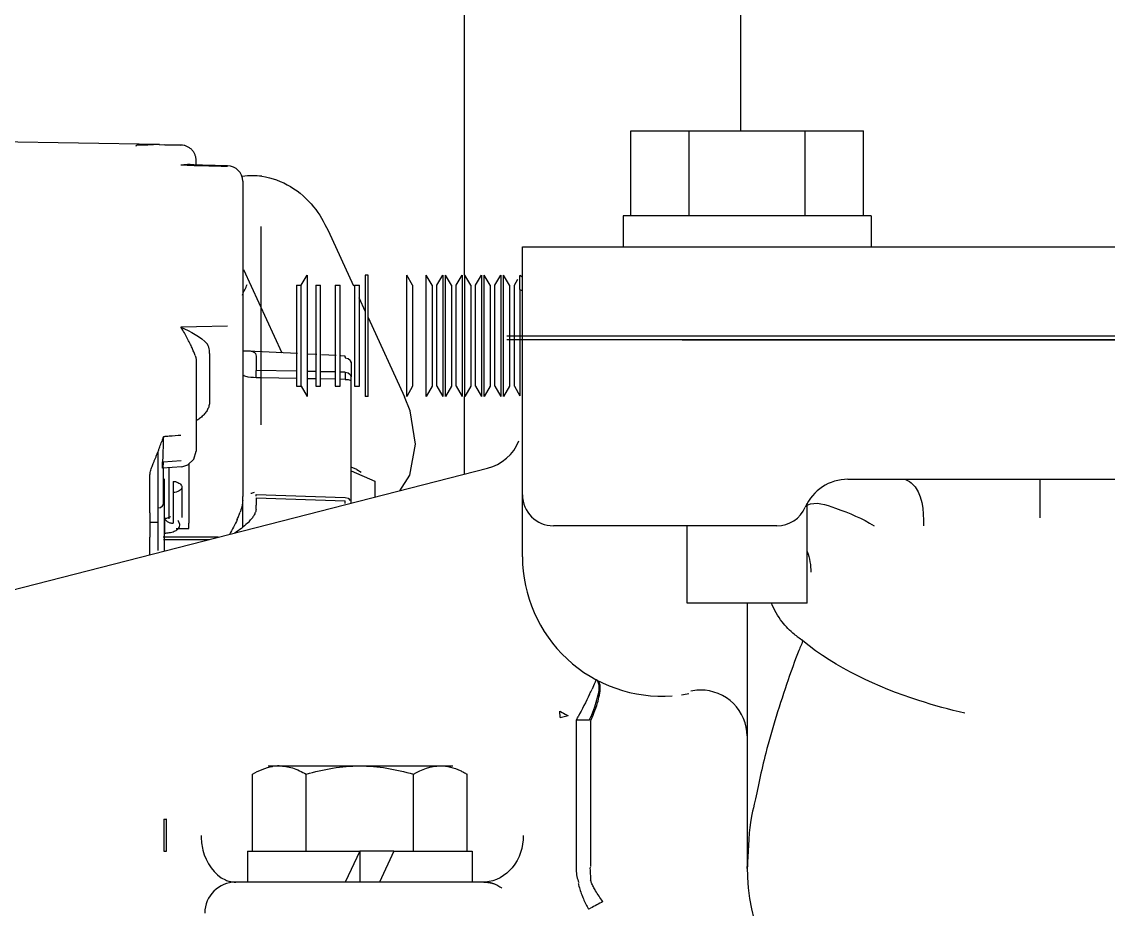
# Model space of a CAD drawing. Header units: millimetres. Extents: x 17886 to 18265, y -8727 to -7321.
# Drawn here: x 18008.178 to 18008.879, y -7646.983 to -7646.41 of the extents above; entities that cross this region are included whole.
import ezdxf

# ---------------------------------------------------------------- set-up
doc = ezdxf.new("R2010")
doc.units = ezdxf.units.MM
for name, color, linetype in [('1430851_DXF_CONTINUOUS_LINE', 7, 'Continuous'), ('2630754_DKREDXF_CONTINUOUS_LINE', 7, 'Continuous'), ('3884027_DKREDXF_CONTINUOUS_LINE', 7, 'Continuous'), ('8T4224_DXF_CONTINUOUS_LINE', 7, 'Continuous'), ('8T4908_DXF_CONTINUOUS_LINE', 7, 'Continuous')]:
    doc.layers.add(name, color=color, linetype=linetype)

msp = doc.modelspace()

# ---------------------------------------------------------------- linework, layer by layer
at = {"layer": '1430851_DXF_CONTINUOUS_LINE', "color": 7, "linetype": 'Continuous'}
for p, q in [((18008.46318, -7646.57383), (18008.46318, -7646.13334)), ((18008.46318, -7646.70237), (18008.46318, -7646.6522))]:
    msp.add_line(p, q, dxfattribs=at)
at = {"layer": '2630754_DKREDXF_CONTINUOUS_LINE', "color": 7, "linetype": 'Continuous'}
for p, q in [((18008.64168, -7646.48068), (18008.64168, -7645.10768)), ((18008.50068, -7646.61568), (18008.50068, -7646.55568)), ((18008.50068, -7646.55568), (18009.29068, -7646.55568)), ((18008.60374, -7646.61568), (18009.29068, -7646.61568))]:
    msp.add_line(p, q, dxfattribs=at)
at = {"layer": '3884027_DKREDXF_CONTINUOUS_LINE', "color": 6, "linetype": 'Continuous'}
for p, q in [((18008.26637, -7646.48964), (18008.15634, -7646.48772)), ((18008.26624, -7646.48964), (18008.26996, -7646.48972)), ((18008.28032, -7646.48991), (18008.26995, -7646.48972)), ((18008.26996, -7646.48972), (18008.27687, -7646.48985)), ((18008.27687, -7646.48985), (18008.28031, -7646.48991)), ((18008.29013, -7646.50268), (18008.29013, -7646.49991)), ((18008.28437, -7646.50309), (18008.28031, -7646.50298)), ((18008.28893, -7646.50322), (18008.28437, -7646.50309)), ((18008.3104, -7646.50322), (18008.28626, -7646.50258)), ((18008.29249, -7646.50331), (18008.28893, -7646.50322)), ((18008.29828, -7646.50347), (18008.29249, -7646.50331)), ((18008.30228, -7646.50358), (18008.29828, -7646.50347)), ((18008.32013, -7646.51322), (18008.32013, -7646.71677)), ((18008.37524, -7646.54516), (18008.39162, -7646.58077)), ((18008.32073, -7646.57023), (18008.34544, -7646.62396)), ((18008.35795, -7646.58044), (18008.36176, -7646.57383)), ((18008.40101, -7646.57383), (18008.39926, -7646.57383)), ((18008.42982, -7646.58044), (18008.42601, -7646.57383)), ((18008.44232, -7646.58044), (18008.43851, -7646.57383)), ((18008.44545, -7646.58044), (18008.44926, -7646.57383)), ((18008.45482, -7646.58044), (18008.45101, -7646.57383)), ((18008.45795, -7646.58044), (18008.46176, -7646.57383)), ((18008.46732, -7646.58044), (18008.46351, -7646.57383)), ((18008.47045, -7646.58044), (18008.47426, -7646.57383)), ((18008.47982, -7646.58044), (18008.47601, -7646.57383)), ((18008.48295, -7646.58044), (18008.48676, -7646.57383)), ((18008.49232, -7646.58044), (18008.48851, -7646.57383)), ((18008.49545, -7646.58044), (18008.49779, -7646.57638)), ((18008.49905, -7646.58325), (18008.49905, -7646.5742)), ((18008.50068, -7646.57514), (18008.49905, -7646.5742)), ((18008.35482, -7646.58044), (18008.35795, -7646.58044)), ((18008.35795, -7646.64559), (18008.35795, -7646.58044)), ((18008.36732, -7646.58044), (18008.37045, -7646.58044)), ((18008.37982, -7646.58044), (18008.38295, -7646.58044)), ((18008.39232, -7646.58044), (18008.39545, -7646.58044)), ((18008.39504, -7646.58822), (18008.39926, -7646.59739)), ((18008.29033, -7646.60729), (18008.28031, -7646.60749)), ((18008.31031, -7646.60691), (18008.29033, -7646.60729)), ((18008.40101, -7646.60119), (18008.42459, -7646.65247)), ((18008.50068, -7646.71568), (18008.50068, -7646.61568)), ((18008.35548, -7646.62457), (18008.32337, -7646.62299)), ((18008.36795, -7646.62518), (18008.36176, -7646.62488)), ((18008.38042, -7646.6258), (18008.37107, -7646.62534)), ((18008.38633, -7646.62609), (18008.38354, -7646.62595)), ((18008.29013, -7646.63021), (18008.29013, -7646.68751)), ((18008.35486, -7646.63588), (18008.32882, -7646.63536)), ((18008.39013, -7646.63044), (18008.39013, -7646.63958)), ((18008.33207, -7646.64015), (18008.32882, -7646.64009)), ((18008.35477, -7646.64059), (18008.33207, -7646.64015)), ((18008.36736, -7646.63614), (18008.36176, -7646.63602)), ((18008.36727, -7646.64083), (18008.36198, -7646.64073)), ((18008.37976, -7646.64107), (18008.37039, -7646.64089)), ((18008.37985, -7646.63639), (18008.37048, -7646.6362)), ((18008.38627, -7646.6412), (18008.38289, -7646.64113)), ((18008.38627, -7646.63652), (18008.38298, -7646.63645)), ((18008.39013, -7646.72137), (18008.39013, -7646.64239)), ((18008.35482, -7646.64559), (18008.35795, -7646.64559)), ((18008.35795, -7646.64559), (18008.36176, -7646.6522)), ((18008.36732, -7646.64559), (18008.37045, -7646.64559)), ((18008.37982, -7646.64559), (18008.38295, -7646.64559)), ((18008.39232, -7646.64559), (18008.39545, -7646.64559)), ((18008.42982, -7646.64559), (18008.42601, -7646.6522)), ((18008.44232, -7646.64559), (18008.43851, -7646.6522)), ((18008.44545, -7646.64559), (18008.44926, -7646.6522)), ((18008.45482, -7646.64559), (18008.45101, -7646.6522)), ((18008.45795, -7646.64559), (18008.46176, -7646.6522)), ((18008.46732, -7646.64559), (18008.46351, -7646.6522)), ((18008.47045, -7646.64559), (18008.47426, -7646.6522)), ((18008.47982, -7646.64559), (18008.47601, -7646.6522)), ((18008.48295, -7646.64559), (18008.48676, -7646.6522)), ((18008.49232, -7646.64559), (18008.48851, -7646.6522)), ((18008.49545, -7646.64559), (18008.49905, -7646.65183)), ((18008.40101, -7646.6522), (18008.39926, -7646.6522)), ((18008.42814, -7646.66145), (18008.42459, -7646.65246)), ((18008.26543, -7646.68802), (18008.26543, -7646.75173)), ((18008.28868, -7646.69274), (18008.29013, -7646.68756)), ((18008.1451, -7646.78392), (18008.47813, -7646.69854)), ((18008.28085, -7646.69753), (18008.26849, -7646.69842)), ((18008.28085, -7646.69753), (18008.28477, -7646.69642)), ((18008.28477, -7646.69642), (18008.28868, -7646.69274)), ((18008.28543, -7646.69579), (18008.28543, -7646.73407)), ((18008.3938, -7646.6994), (18008.39013, -7646.69778)), ((18008.39013, -7646.70011), (18008.40547, -7646.7069)), ((18008.3938, -7646.6994), (18008.39649, -7646.70113)), ((18008.71068, -7646.70568), (18009.02068, -7646.70568)), ((18008.83463, -7646.70568), (18008.83463, -7646.73051)), ((18008.26013, -7646.72733), (18008.26013, -7646.70703)), ((18008.28094, -7646.71063), (18008.28094, -7646.73043)), ((18008.40547, -7646.7069), (18008.40547, -7646.71717)), ((18008.50068, -7646.75568), (18008.50068, -7646.71574)), ((18008.26013, -7646.73342), (18008.26543, -7646.73342)), ((18008.66486, -7646.73568), (18008.52068, -7646.73568)), ((18008.26013, -7646.75443), (18008.26013, -7646.74311)), ((18008.26963, -7646.75199), (18008.26963, -7646.7502)), ((18008.64568, -7646.78568), (18008.64568, -7646.95567)), ((18008.3366, -7646.89068), (18008.45568, -7646.89068)), ((18008.3264, -7646.94568), (18008.3264, -7646.89604)), ((18008.36104, -7646.94568), (18008.36104, -7646.89604)), ((18008.43033, -7646.94568), (18008.43033, -7646.89604)), ((18008.46497, -7646.94568), (18008.46497, -7646.89604)), ((18008.32318, -7646.94568), (18008.32318, -7646.96568)), ((18008.32319, -7646.94568), (18008.39568, -7646.94568)), ((18008.41775, -7646.94568), (18008.46818, -7646.94568)), ((18008.46818, -7646.94568), (18008.46818, -7646.96568)), ((18008.47568, -7646.96568), (18008.31568, -7646.96568)), ((18008.47568, -7646.96568), (18008.47603, -7646.96568)), ((18008.48236, -7646.96682), (18008.47568, -7646.96568)), ((18008.47603, -7646.96568), (18008.47754, -7646.96576)), ((18008.47754, -7646.96576), (18008.47917, -7646.966)), ((18008.47995, -7646.96616), (18008.48236, -7646.96682))]:
    msp.add_line(p, q, dxfattribs=at)
at = {"layer": '3884027_DKREDXF_CONTINUOUS_LINE', "color": 7, "linetype": 'Continuous'}
for p, q in [((18008.33207, -7646.67052), (18008.33207, -7646.54253)), ((18008.36176, -7646.57383), (18008.36176, -7646.6522)), ((18008.39926, -7646.57383), (18008.39926, -7646.6522)), ((18008.40101, -7646.6522), (18008.40101, -7646.57383)), ((18008.42601, -7646.6522), (18008.42601, -7646.57383)), ((18008.43851, -7646.6522), (18008.43851, -7646.57383)), ((18008.44926, -7646.57383), (18008.44926, -7646.6522)), ((18008.45101, -7646.6522), (18008.45101, -7646.57383)), ((18008.46176, -7646.57383), (18008.46176, -7646.6522)), ((18008.46351, -7646.6522), (18008.46351, -7646.57383)), ((18008.47426, -7646.57383), (18008.47426, -7646.6522)), ((18008.47601, -7646.6522), (18008.47601, -7646.57383)), ((18008.48676, -7646.57383), (18008.48676, -7646.6522)), ((18008.48851, -7646.6522), (18008.48851, -7646.57383)), ((18008.35482, -7646.58044), (18008.35482, -7646.64559)), ((18008.36732, -7646.58044), (18008.36732, -7646.64559)), ((18008.37045, -7646.64559), (18008.37045, -7646.58044)), ((18008.37982, -7646.58044), (18008.37982, -7646.64559)), ((18008.38295, -7646.64559), (18008.38295, -7646.58044)), ((18008.39232, -7646.58044), (18008.39232, -7646.64559)), ((18008.39545, -7646.64559), (18008.39545, -7646.58044)), ((18008.42982, -7646.58044), (18008.42982, -7646.64559)), ((18008.44232, -7646.58044), (18008.44232, -7646.64559)), ((18008.44545, -7646.64559), (18008.44545, -7646.58044)), ((18008.45482, -7646.58044), (18008.45482, -7646.64559)), ((18008.45795, -7646.64559), (18008.45795, -7646.58044)), ((18008.46732, -7646.58044), (18008.46732, -7646.64559)), ((18008.47045, -7646.64559), (18008.47045, -7646.58044)), ((18008.47982, -7646.58044), (18008.47982, -7646.64559)), ((18008.48295, -7646.64559), (18008.48295, -7646.58044)), ((18008.49232, -7646.58044), (18008.49232, -7646.64559)), ((18008.49545, -7646.64559), (18008.49545, -7646.58044)), ((18008.49905, -7646.58325), (18008.49905, -7646.65183)), ((18008.49905, -7646.58325), (18008.50068, -7646.58398)), ((18009.19624, -7646.61318), (18008.49068, -7646.61318)), ((18009.19624, -7646.61568), (18008.49068, -7646.61568)), ((18008.29005, -7646.62863), (18008.29013, -7646.63021)), ((18008.29882, -7646.62444), (18008.29882, -7646.65515)), ((18008.32882, -7646.62722), (18008.32882, -7646.63536)), ((18008.32881, -7646.63672), (18008.32882, -7646.63536)), ((18008.3896, -7646.62915), (18008.39013, -7646.63044)), ((18008.39013, -7646.63044), (18008.39013, -7646.63032)), ((18008.38627, -7646.63652), (18008.38628, -7646.63862)), ((18008.38628, -7646.63862), (18008.38627, -7646.6412)), ((18008.3896, -7646.63805), (18008.39013, -7646.63958)), ((18008.3896, -7646.64179), (18008.39013, -7646.64239)), ((18008.39013, -7646.64239), (18008.39013, -7646.63958)), ((18008.26882, -7646.69442), (18008.28048, -7646.69358)), ((18008.26882, -7646.69842), (18008.26882, -7646.72226)), ((18008.27243, -7646.69842), (18008.27243, -7646.73114)), ((18008.26013, -7646.70703), (18008.26013, -7646.70475)), ((18008.26963, -7646.7502), (18008.26963, -7646.70529)), ((18008.2753, -7646.70701), (18008.2753, -7646.73405)), ((18008.32013, -7646.73647), (18008.32013, -7646.71677)), ((18008.32882, -7646.71548), (18008.38627, -7646.71741)), ((18008.32882, -7646.71774), (18008.32882, -7646.72247)), ((18008.32882, -7646.71774), (18008.38627, -7646.71966)), ((18008.38627, -7646.72137), (18008.38627, -7646.71966)), ((18008.32877, -7646.72487), (18008.32882, -7646.72247)), ((18008.26013, -7646.72733), (18008.26013, -7646.74311)), ((18008.26966, -7646.73043), (18008.26966, -7646.74039)), ((18008.26966, -7646.74015), (18008.26966, -7646.74039)), ((18008.27714, -7646.73747), (18008.28543, -7646.73747)), ((18008.28543, -7646.73747), (18008.28543, -7646.73407)), ((18008.27243, -7646.74311), (18008.26882, -7646.74311)), ((18008.26898, -7646.74454), (18008.27244, -7646.74454)), ((18008.2753, -7646.74311), (18008.27243, -7646.74311)), ((18008.27244, -7646.74454), (18008.27531, -7646.74453)), ((18008.28543, -7646.74311), (18008.2753, -7646.74311)), ((18008.27531, -7646.74453), (18008.28544, -7646.74452)), ((18008.30427, -7646.74311), (18008.28543, -7646.74311)), ((18008.28544, -7646.74452), (18008.29879, -7646.74451)), ((18008.52507, -7646.85954), (18008.52488, -7646.85546)), ((18008.52507, -7646.85954), (18008.5301, -7646.85825)), ((18008.53537, -7646.86127), (18008.53537, -7646.95568)), ((18008.54378, -7646.86127), (18008.53537, -7646.86127)), ((18008.54452, -7646.86184), (18008.54452, -7646.95568)), ((18008.26929, -7646.92511), (18008.26929, -7646.94568)), ((18008.26929, -7646.92511), (18008.27126, -7646.92511)), ((18008.27099, -7646.94568), (18008.27099, -7646.92511)), ((18008.26929, -7646.94568), (18008.27104, -7646.94568)), ((18008.39568, -7646.94568), (18008.38636, -7646.96568)), ((18008.39568, -7646.94568), (18008.39568, -7646.96568)), ((18008.41775, -7646.94568), (18008.39568, -7646.94568)), ((18008.41775, -7646.94568), (18008.40843, -7646.96568))]:
    msp.add_line(p, q, dxfattribs=at)
for points in [[(18008.28943, -7646.62571), (18008.28981, -7646.62712), (18008.29005, -7646.62863)], [(18008.32831, -7646.6244), (18008.32859, -7646.62533), (18008.32876, -7646.62628), (18008.32882, -7646.62722)], [(18008.38627, -7646.62725), (18008.38813, -7646.62766), (18008.3896, -7646.62878), (18008.39013, -7646.63032)], [(18008.32882, -7646.64009), (18008.32881, -7646.63832), (18008.32881, -7646.63672)], [(18008.38627, -7646.63652), (18008.38814, -7646.63693), (18008.3896, -7646.63805)], [(18008.38627, -7646.6412), (18008.38813, -7646.64136), (18008.3896, -7646.64179)], [(18008.32882, -7646.71653), (18008.32878, -7646.7158), (18008.32873, -7646.71546)], [(18008.38627, -7646.71741), (18008.38813, -7646.71794), (18008.3896, -7646.71939)], [(18008.52488, -7646.85546), (18008.52526, -7646.85568), (18008.52622, -7646.85621), (18008.52718, -7646.85673), (18008.52815, -7646.85725), (18008.52912, -7646.85775), (18008.5301, -7646.85825)]]:
    msp.add_lwpolyline(points, dxfattribs=at)
at = {"layer": '3884027_DKREDXF_CONTINUOUS_LINE', "color": 6, "linetype": 'Continuous'}
for points in [[(18008.42158, -7646.71303), (18008.42804, -7646.703), (18008.43174, -7646.68302), (18008.42814, -7646.66145)], [(18008.61568, -7646.84174), (18008.61328, -7646.84184), (18008.61071, -7646.84215), (18008.60943, -7646.84239)]]:
    msp.add_lwpolyline(points, dxfattribs=at)
for centre, radius, start, end in [((18008.26006, -7646.83386), 0.34428, 88.96426, 89.58069), ((18008.31013, -7646.51322), 0.01, 359.98986, 88.48276), ((18008.32649, -7646.55794), 0.04824, 82.76082, 97.66497), ((18008.31798, -7647.26054), 0.58441, 94.43743, 94.80944), ((18008.47068, -7646.66948), 0.03, 284.37951, 337.72042), ((18008.71068, -7646.73568), 0.03, 90, 156.42182), ((18008.52068, -7646.71568), 0.02, 180, 270), ((18008.26543, -7646.71992), 0.00419, 270, 359.99997), ((18008.66486, -7646.71568), 0.02, 270, 336.42182), ((18008.59068, -7646.75568), 0.09, 180, 274.25286), ((18008.36364, -7646.75676), 0.20058, 334.08018, 335.10727), ((18008.59068, -7646.75568), 0.09, 278.10542, 281.19352), ((18008.00968, -7646.57836), 0.59699, 331.71235, 331.96046), ((18008.34375, -7646.91724), 0.02656, 90.04952, 99.23104), ((18008.78068, -7646.95568), 0.135, 180, 270), ((18008.31568, -7646.98568), 0.02, 90, 180), ((18008.31569, -7646.9492), 0.01648, 266.63793, 269.99612), ((18008.47568, -7646.94416), 0.02151, 270.00318, 272.94235)]:
    msp.add_arc(centre, radius, start, end, dxfattribs=at)
at = {"layer": '3884027_DKREDXF_CONTINUOUS_LINE', "color": 7, "linetype": 'Continuous'}
for centre, radius, start, end in [((18008.28557, -7646.53204), 0.02949, 88.55762, 93.1427), ((18008.28567, -7646.52805), 0.0255, 83.37147, 88.55852), ((18008.17248, -7646.67413), 0.12676, 29.7685, 31.71545), ((18008.17486, -7646.67279), 0.12402, 26.27332, 29.77651), ((18008.19843, -7646.66126), 0.09779, 24.42531, 26.3268), ((18008.28505, -7646.62447), 0.01377, 8.72394, 25.57644), ((18008.28524, -7646.62444), 0.01358, 0.01596, 8.72904), ((18008.28032, -7646.64937), 0.0208, 298.22326, 305.09887), ((18008.54483, -7646.77851), 0.29353, 160.01357, 160.65326), ((18009.21706, -7646.71701), 0.94887, 178.01518, 178.35112), ((18009.20934, -7646.71654), 0.94114, 177.66472, 178.02758), ((18008.77619, -7646.70455), 0.50783, 178.32463, 178.84987), ((18008.25727, -7646.70508), 0.06501, 335.88841, 338.26879), ((18008.26346, -7646.70756), 0.05835, 338.283, 340.72225), ((18008.3008, -7646.7111), 0.03209, 314.23942, 319.48025), ((18008.54666, -7646.83722), 0.00267, 53.2212, 61.60794), ((18008.54755, -7646.83756), 0.00255, 51.24924, 62.16721), ((18008.45861, -7646.8205), 0.09442, 334.42175, 335.68526), ((18008.45692, -7646.82058), 0.09683, 334.77735, 336.49673), ((18008.46177, -7646.82268), 0.09155, 336.49169, 338.25648), ((18008.47568, -7646.98568), 0.02, 70.49306, 90), ((18008.47574, -7646.98546), 0.01978, 74.71099, 76.87715), ((18008.47565, -7646.98575), 0.02008, 70.48233, 74.70345), ((18008.5882, -7646.95408), 0.05303, 193.39208, 194.54739), ((18008.60982, -7646.94676), 0.07587, 201.77505, 203.00642), ((18008.41965, -7646.74107), 0.27186, 297.12306, 297.35254)]:
    msp.add_arc(centre, radius, start, end, dxfattribs=at)
at = {"layer": '3884027_DKREDXF_CONTINUOUS_LINE', "color": 6, "linetype": 'Continuous'}
for points, knots in [([(18008.25129, -7646.49068), (18008.25129, -7646.48958), (18008.25727, -7646.49004), (18008.25987, -7646.48957), (18008.26258, -7646.48959)], [0, 0, 0, 0, 0.290047, 1, 1, 1, 1]), ([(18008.28418, -7646.49078), (18008.28357, -7646.49051), (18008.2823, -7646.49009), (18008.28097, -7646.48992), (18008.28031, -7646.48991)], [0, 0, 0, 0, 0.504007, 1, 1, 1, 1]), ([(18008.28737, -7646.49301), (18008.28692, -7646.49254), (18008.28592, -7646.49169), (18008.28477, -7646.49105), (18008.28418, -7646.49078)], [0, 0, 0, 0, 0.499817, 1, 1, 1, 1]), ([(18008.2894, -7646.49617), (18008.28916, -7646.49559), (18008.28858, -7646.49446), (18008.2878, -7646.49346), (18008.28737, -7646.49301)], [0, 0, 0, 0, 0.499831, 1, 1, 1, 1]), ([(18008.29013, -7646.49991), (18008.29013, -7646.49928), (18008.29, -7646.498), (18008.28964, -7646.49677), (18008.2894, -7646.49617)], [0, 0, 0, 0, 0.496353, 1, 1, 1, 1]), ([(18008.74652, -7646.70568), (18008.74835, -7646.70568), (18008.75904, -7646.71226), (18008.75952, -7646.72606), (18008.75952, -7646.73568)], [0, 0, 0, 0, 0.159381, 1, 1, 1, 1]), ([(18008.68446, -7646.72243), (18008.68988, -7646.71963), (18008.70649, -7646.72558), (18008.7199, -7646.73074), (18008.72759, -7646.73568)], [0, 0, 0, 0, 0.400118, 1, 1, 1, 1]), ([(18008.27893, -7646.73323), (18008.27884, -7646.73306), (18008.27864, -7646.73272), (18008.27841, -7646.73239), (18008.27829, -7646.73222)], [0, 0, 0, 0, 0.47927, 1, 1, 1, 1]), ([(18008.27951, -7646.73531), (18008.27951, -7646.73497), (18008.2794, -7646.73425), (18008.27911, -7646.73357), (18008.27893, -7646.73323)], [0, 0, 0, 0, 0.459229, 1, 1, 1, 1]), ([(18008.26966, -7646.74039), (18008.27071, -7646.74039), (18008.27287, -7646.74018), (18008.27497, -7646.73964), (18008.276, -7646.73921)], [0, 0, 0, 0, 0.484956, 1, 1, 1, 1]), ([(18008.276, -7646.73921), (18008.27638, -7646.73906), (18008.2771, -7646.73872), (18008.27777, -7646.73828), (18008.27807, -7646.73804)], [0, 0, 0, 0, 0.517068, 1, 1, 1, 1]), ([(18008.27807, -7646.73804), (18008.27848, -7646.7377), (18008.27923, -7646.7369), (18008.27951, -7646.73583), (18008.27951, -7646.73531)], [0, 0, 0, 0, 0.508854, 1, 1, 1, 1]), ([(18008.67622, -7646.80579), (18008.67561, -7646.80532), (18008.6796, -7646.80855), (18008.68054, -7646.80873), (18008.68135, -7646.80988)], [0, 0, 0, 0, 0.353752, 1, 1, 1, 1]), ([(18008.78623, -7646.85663), (18008.77617, -7646.8544), (18008.73928, -7646.8442), (18008.70326, -7646.82777), (18008.68153, -7646.81001)], [0, 0, 0, 0, 0.268407, 1, 1, 1, 1]), ([(18008.67863, -7646.8172), (18008.6763, -7646.82313), (18008.66866, -7646.84469), (18008.66184, -7646.86656), (18008.65766, -7646.88254)], [0, 0, 0, 0, 0.278033, 1, 1, 1, 1]), ([(18008.54793, -7646.83487), (18008.54845, -7646.83515), (18008.54652, -7646.8381), (18008.54628, -7646.83968), (18008.54558, -7646.84119)], [0, 0, 0, 0, 0.264368, 1, 1, 1, 1]), ([(18008.64568, -7646.8713), (18008.64568, -7646.86374), (18008.63918, -7646.84794), (18008.62332, -7646.84174), (18008.61568, -7646.84174)], [0, 0, 0, 0, 0.497223, 1, 1, 1, 1]), ([(18008.65766, -7646.88254), (18008.65483, -7646.89341), (18008.65056, -7646.9153), (18008.64668, -7646.92919), (18008.64568, -7646.96155), (18008.64568, -7646.95572)], [0, 0, 0, 0, 0.453595, 0.764721, 1, 1, 1, 1]), ([(18008.46045, -7646.8937), (18008.46122, -7646.89405), (18008.46274, -7646.89479), (18008.46423, -7646.89561), (18008.46497, -7646.89604)], [0, 0, 0, 0, 0.495572, 1, 1, 1, 1]), ([(18008.29334, -7646.93568), (18008.29334, -7646.93882), (18008.29449, -7646.94985), (18008.30159, -7646.96121), (18008.30903, -7646.96431)], [0, 0, 0, 0, 0.280332, 1, 1, 1, 1]), ([(18008.50123, -7646.93568), (18008.50123, -7646.94298), (18008.49699, -7646.95748), (18008.48333, -7646.96531), (18008.47679, -7646.96565)], [0, 0, 0, 0, 0.52735, 1, 1, 1, 1]), ([(18008.30903, -7646.96431), (18008.30994, -7646.9647), (18008.31181, -7646.9653), (18008.31375, -7646.96559), (18008.31472, -7646.96565)], [0, 0, 0, 0, 0.504533, 1, 1, 1, 1]), ([(18008.48236, -7646.96682), (18008.48319, -7646.96712), (18008.48501, -7646.96786), (18008.48666, -7646.96897), (18008.48745, -7646.96971)], [0, 0, 0, 0, 0.447679, 1, 1, 1, 1])]:
    msp.add_open_spline(points, degree=3, knots=knots, dxfattribs=at)
at = {"layer": '3884027_DKREDXF_CONTINUOUS_LINE', "color": 7, "linetype": 'Continuous'}
for points, knots in [([(18008.28395, -7646.50259), (18008.28334, -7646.50262), (18008.28212, -7646.50272), (18008.28091, -7646.50289), (18008.28031, -7646.50298)], [0, 0, 0, 0, 0.498402, 1, 1, 1, 1]), ([(18008.28943, -7646.62571), (18008.28915, -7646.6249), (18008.28853, -7646.62326), (18008.28784, -7646.62164), (18008.28746, -7646.62082)], [0, 0, 0, 0, 0.486951, 1, 1, 1, 1]), ([(18008.32341, -7646.62292), (18008.323, -7646.6229), (18008.32217, -7646.6229), (18008.32134, -7646.62293), (18008.32093, -7646.62294)], [0, 0, 0, 0, 0.498254, 1, 1, 1, 1]), ([(18008.32665, -7646.62343), (18008.32615, -7646.62326), (18008.32507, -7646.62302), (18008.32397, -7646.62294), (18008.32341, -7646.62292)], [0, 0, 0, 0, 0.482004, 1, 1, 1, 1]), ([(18008.32831, -7646.6244), (18008.32808, -7646.62418), (18008.32755, -7646.6238), (18008.32696, -7646.62354), (18008.32665, -7646.62343)], [0, 0, 0, 0, 0.49172, 1, 1, 1, 1]), ([(18008.38632, -7646.6263), (18008.38631, -7646.62623), (18008.3863, -7646.62693), (18008.38628, -7646.627), (18008.38627, -7646.62725)], [0, 0, 0, 0, 0.22405, 1, 1, 1, 1]), ([(18008.38631, -7646.62677), (18008.38632, -7646.62665), (18008.38631, -7646.6265), (18008.38633, -7646.62634), (18008.38632, -7646.6263)], [0, 0, 0, 0, 0.718837, 1, 1, 1, 1]), ([(18008.32882, -7646.64009), (18008.3264, -7646.64006), (18008.32409, -7646.64014), (18008.32083, -7646.6388), (18008.32083, -7646.63846)], [0, 0, 0, 0, 0.876242, 1, 1, 1, 1]), ([(18008.29882, -7646.65515), (18008.29882, -7646.65598), (18008.29862, -7646.65767), (18008.29808, -7646.65927), (18008.29773, -7646.66005)], [0, 0, 0, 0, 0.492361, 1, 1, 1, 1]), ([(18008.29639, -7646.66237), (18008.29612, -7646.66275), (18008.29553, -7646.66349), (18008.29488, -7646.66418), (18008.29454, -7646.66451)], [0, 0, 0, 0, 0.494438, 1, 1, 1, 1]), ([(18008.29773, -7646.66005), (18008.29754, -7646.66046), (18008.29713, -7646.66125), (18008.29665, -7646.662), (18008.29639, -7646.66237)], [0, 0, 0, 0, 0.494882, 1, 1, 1, 1]), ([(18008.29454, -7646.66451), (18008.29419, -7646.66485), (18008.29346, -7646.6655), (18008.29268, -7646.6661), (18008.29227, -7646.66639)], [0, 0, 0, 0, 0.494966, 1, 1, 1, 1]), ([(18008.26663, -7646.68478), (18008.26684, -7646.6842), (18008.26726, -7646.68303), (18008.26767, -7646.68186), (18008.26787, -7646.68127)], [0, 0, 0, 0, 0.500173, 1, 1, 1, 1]), ([(18008.26362, -7646.69256), (18008.26388, -7646.69192), (18008.26441, -7646.69063), (18008.26493, -7646.68934), (18008.26518, -7646.68869)], [0, 0, 0, 0, 0.49666, 1, 1, 1, 1]), ([(18008.26518, -7646.68869), (18008.26543, -7646.68805), (18008.26592, -7646.68675), (18008.2664, -7646.68544), (18008.26663, -7646.68478)], [0, 0, 0, 0, 0.496549, 1, 1, 1, 1]), ([(18008.26038, -7646.70205), (18008.26056, -7646.70101), (18008.26109, -7646.69897), (18008.26183, -7646.697), (18008.26221, -7646.69602)], [0, 0, 0, 0, 0.500196, 1, 1, 1, 1]), ([(18008.26221, -7646.69602), (18008.26244, -7646.69544), (18008.2629, -7646.69428), (18008.26338, -7646.69313), (18008.26362, -7646.69256)], [0, 0, 0, 0, 0.500891, 1, 1, 1, 1]), ([(18008.26849, -7646.69842), (18008.26842, -7646.69846), (18008.2685, -7646.69781), (18008.26843, -7646.69766), (18008.26843, -7646.6974)], [0, 0, 0, 0, 0.240369, 1, 1, 1, 1]), ([(18008.26843, -7646.6974), (18008.26843, -7646.69697), (18008.26843, -7646.69596), (18008.26845, -7646.69494), (18008.26846, -7646.69436)], [0, 0, 0, 0, 0.419787, 1, 1, 1, 1]), ([(18008.26862, -7646.69737), (18008.2686, -7646.69763), (18008.26851, -7646.69792), (18008.26857, -7646.69837), (18008.26849, -7646.69842)], [0, 0, 0, 0, 0.727204, 1, 1, 1, 1]), ([(18008.26882, -7646.69442), (18008.26879, -7646.69499), (18008.26873, -7646.69597), (18008.26866, -7646.69696), (18008.26862, -7646.69737)], [0, 0, 0, 0, 0.57395, 1, 1, 1, 1]), ([(18008.26013, -7646.70475), (18008.26013, -7646.7043), (18008.26018, -7646.70339), (18008.2603, -7646.7025), (18008.26038, -7646.70205)], [0, 0, 0, 0, 0.501418, 1, 1, 1, 1]), ([(18008.2753, -7646.70701), (18008.27634, -7646.70701), (18008.27828, -7646.70753), (18008.27997, -7646.70869), (18008.28051, -7646.70945)], [0, 0, 0, 0, 0.529233, 1, 1, 1, 1]), ([(18008.28094, -7646.71063), (18008.28094, -7646.71165), (18008.27887, -7646.71357), (18008.27663, -7646.71425), (18008.2753, -7646.71425)], [0, 0, 0, 0, 0.433416, 1, 1, 1, 1]), ([(18008.28051, -7646.70945), (18008.28063, -7646.70963), (18008.28085, -7646.71), (18008.28094, -7646.71043), (18008.28094, -7646.71063)], [0, 0, 0, 0, 0.526319, 1, 1, 1, 1]), ([(18008.32013, -7646.71944), (18008.32013, -7646.71998), (18008.32005, -7646.72107), (18008.31986, -7646.72216), (18008.31974, -7646.72271)], [0, 0, 0, 0, 0.484859, 1, 1, 1, 1]), ([(18008.32538, -7646.71467), (18008.32578, -7646.71469), (18008.32664, -7646.71456), (18008.32742, -7646.71417), (18008.32782, -7646.71392)], [0, 0, 0, 0, 0.458775, 1, 1, 1, 1]), ([(18008.31974, -7646.72271), (18008.31959, -7646.72341), (18008.31922, -7646.72479), (18008.31877, -7646.72615), (18008.31854, -7646.72683)], [0, 0, 0, 0, 0.498397, 1, 1, 1, 1]), ([(18008.32854, -7646.72636), (18008.32846, -7646.72665), (18008.32826, -7646.72722), (18008.32801, -7646.72778), (18008.32787, -7646.72805)], [0, 0, 0, 0, 0.488013, 1, 1, 1, 1]), ([(18008.32877, -7646.72487), (18008.32876, -7646.72511), (18008.32872, -7646.72562), (18008.32861, -7646.72611), (18008.32854, -7646.72636)], [0, 0, 0, 0, 0.489008, 1, 1, 1, 1]), ([(18008.26966, -7646.73043), (18008.26966, -7646.73089), (18008.27017, -7646.73191), (18008.27099, -7646.73256), (18008.27148, -7646.73288)], [0, 0, 0, 0, 0.440307, 1, 1, 1, 1]), ([(18008.27138, -7646.73084), (18008.2711, -7646.73094), (18008.27053, -7646.73108), (18008.26995, -7646.73114), (18008.26966, -7646.73114)], [0, 0, 0, 0, 0.50596, 1, 1, 1, 1]), ([(18008.27354, -7646.72969), (18008.27322, -7646.72994), (18008.27253, -7646.73039), (18008.27178, -7646.73072), (18008.27138, -7646.73084)], [0, 0, 0, 0, 0.496714, 1, 1, 1, 1]), ([(18008.27148, -7646.73288), (18008.27175, -7646.73305), (18008.2723, -7646.73336), (18008.2729, -7646.73359), (18008.2732, -7646.7337)], [0, 0, 0, 0, 0.491702, 1, 1, 1, 1]), ([(18008.2732, -7646.7337), (18008.27354, -7646.73381), (18008.27423, -7646.73398), (18008.27495, -7646.73405), (18008.2753, -7646.73405)], [0, 0, 0, 0, 0.503974, 1, 1, 1, 1]), ([(18008.32675, -7646.72993), (18008.32651, -7646.73028), (18008.32601, -7646.73096), (18008.32547, -7646.73162), (18008.32519, -7646.73195)], [0, 0, 0, 0, 0.498545, 1, 1, 1, 1]), ([(18008.32787, -7646.72805), (18008.32771, -7646.72837), (18008.32736, -7646.72901), (18008.32696, -7646.72962), (18008.32675, -7646.72993)], [0, 0, 0, 0, 0.491634, 1, 1, 1, 1]), ([(18008.54738, -7646.85261), (18008.54809, -7646.85058), (18008.54956, -7646.84532), (18008.5513, -7646.83735), (18008.54826, -7646.83508)], [0, 0, 0, 0, 0.361682, 1, 1, 1, 1]), ([(18008.54908, -7646.85005), (18008.54958, -7646.84837), (18008.5506, -7646.84391), (18008.5516, -7646.83753), (18008.54914, -7646.83557)], [0, 0, 0, 0, 0.358538, 1, 1, 1, 1]), ([(18008.53537, -7646.95568), (18008.53537, -7646.95602), (18008.53537, -7646.95672), (18008.53538, -7646.95741), (18008.53538, -7646.95776)], [0, 0, 0, 0, 0.499329, 1, 1, 1, 1]), ([(18008.54468, -7646.96442), (18008.54472, -7646.9666), (18008.54479, -7646.9589), (18008.5444, -7646.95668), (18008.54451, -7646.95611)], [0, 0, 0, 0, 0.7912, 1, 1, 1, 1]), ([(18008.54526, -7646.96617), (18008.54514, -7646.96588), (18008.54494, -7646.9653), (18008.54476, -7646.96471), (18008.54468, -7646.96442)], [0, 0, 0, 0, 0.499376, 1, 1, 1, 1]), ([(18008.47568, -7646.96568), (18008.47586, -7646.96568), (18008.47623, -7646.96568), (18008.47659, -7646.96569), (18008.47677, -7646.9657)], [0, 0, 0, 0, 0.49615, 1, 1, 1, 1]), ([(18008.47677, -7646.9657), (18008.47709, -7646.96572), (18008.47779, -7646.96578), (18008.47849, -7646.96587), (18008.47886, -7646.96593)], [0, 0, 0, 0, 0.460235, 1, 1, 1, 1]), ([(18008.5479, -7646.97125), (18008.54741, -7646.97043), (18008.54644, -7646.96878), (18008.5456, -7646.96706), (18008.54526, -7646.96617)], [0, 0, 0, 0, 0.502262, 1, 1, 1, 1])]:
    msp.add_open_spline(points, degree=3, knots=knots, dxfattribs=at)
at = {"layer": '3884027_DKREDXF_CONTINUOUS_LINE', "color": 6, "linetype": 'Continuous'}
for points in [[(18008.31031, -7646.5038), (18008.30763, -7646.50372), (18008.30496, -7646.50365), (18008.30228, -7646.50358)], [(18008.33256, -7646.51008), (18008.34536, -7646.51171), (18008.35785, -7646.51965), (18008.3659, -7646.52972)], [(18008.3659, -7646.52972), (18008.36965, -7646.53442), (18008.37273, -7646.5397), (18008.37524, -7646.54516)], [(18008.31999, -7646.58671), (18008.32093, -7646.58439), (18008.32197, -7646.58211), (18008.32312, -7646.57989)], [(18008.28031, -7646.6773), (18008.27779, -7646.6775), (18008.27528, -7646.67768), (18008.27276, -7646.67788)], [(18008.6845, -7646.75237), (18008.68602, -7646.7566), (18008.68677, -7646.76118), (18008.68677, -7646.76568)], [(18008.66826, -7646.79769), (18008.66548, -7646.79401), (18008.66323, -7646.78991), (18008.6614, -7646.78568)], [(18008.67622, -7646.80579), (18008.67323, -7646.80348), (18008.67054, -7646.80071), (18008.66826, -7646.79769)], [(18008.68148, -7646.80995), (18008.68079, -7646.81246), (18008.67957, -7646.81478), (18008.67863, -7646.8172)], [(18008.54404, -7646.84443), (18008.54166, -7646.84934), (18008.53915, -7646.85418), (18008.53659, -7646.85899)], [(18008.3264, -7646.89604), (18008.33045, -7646.8937), (18008.33487, -7646.89176), (18008.33948, -7646.89102)], [(18008.34372, -7646.89068), (18008.34659, -7646.89068), (18008.34948, -7646.89118), (18008.35221, -7646.89204)], [(18008.35221, -7646.89204), (18008.3553, -7646.89301), (18008.35825, -7646.89442), (18008.36104, -7646.89604)], [(18008.36104, -7646.89604), (18008.37227, -7646.89279), (18008.384, -7646.89068), (18008.39568, -7646.89068)], [(18008.39568, -7646.89068), (18008.40737, -7646.89068), (18008.4191, -7646.89279), (18008.43033, -7646.89604)], [(18008.43033, -7646.89604), (18008.43556, -7646.89301), (18008.4416, -7646.89068), (18008.44765, -7646.89068)], [(18008.44765, -7646.89068), (18008.45203, -7646.89068), (18008.45646, -7646.89189), (18008.46045, -7646.8937)]]:
    msp.add_open_spline(points, degree=3, dxfattribs=at)
at = {"layer": '3884027_DKREDXF_CONTINUOUS_LINE', "color": 7, "linetype": 'Continuous'}
for points in [[(18008.28031, -7646.60749), (18008.28648, -7646.61036), (18008.29286, -7646.61353), (18008.29747, -7646.61852)], [(18008.31661, -7646.73164), (18008.31514, -7646.73494), (18008.31345, -7646.73814), (18008.31161, -7646.74125)], [(18008.32319, -7646.73409), (18008.32076, -7646.73646), (18008.31799, -7646.73849), (18008.31515, -7646.74035)], [(18008.54466, -7646.85938), (18008.54566, -7646.85716), (18008.54658, -7646.8549), (18008.54738, -7646.85261)], [(18008.5468, -7646.8566), (18008.54766, -7646.85445), (18008.54843, -7646.85227), (18008.54908, -7646.85005)], [(18008.53538, -7646.95776), (18008.53544, -7646.96059), (18008.53579, -7646.96358), (18008.53716, -7646.96605)], [(18008.53688, -7646.9674), (18008.53754, -7646.96995), (18008.53839, -7646.97245), (18008.53936, -7646.9749)], [(18008.55264, -7646.97823), (18008.55074, -7646.97616), (18008.54935, -7646.97366), (18008.5479, -7646.97125)], [(18008.53999, -7646.97641), (18008.54097, -7646.97873), (18008.54207, -7646.98101), (18008.54324, -7646.98324)], [(18008.55264, -7646.97823), (18008.54996, -7646.97968), (18008.54727, -7646.98113), (18008.54456, -7646.98253)]]:
    msp.add_open_spline(points, degree=3, dxfattribs=at)
at = {"layer": '8T4224_DXF_CONTINUOUS_LINE', "color": 7, "linetype": 'Continuous'}
for p, q in [((18008.56568, -7646.53568), (18008.56568, -7646.55568)), ((18008.72568, -7646.53568), (18008.56568, -7646.53568)), ((18008.72568, -7646.53568), (18008.72568, -7646.55568))]:
    msp.add_line(p, q, dxfattribs=at)
at = {"layer": '8T4908_DXF_CONTINUOUS_LINE', "color": 7, "linetype": 'Continuous'}
for p, q in [((18008.57063, -7646.53568), (18008.57063, -7646.48068)), ((18008.57063, -7646.48068), (18008.72074, -7646.48068)), ((18008.60816, -7646.53568), (18008.60816, -7646.48068)), ((18008.68321, -7646.53568), (18008.68321, -7646.48068)), ((18008.72074, -7646.53568), (18008.72074, -7646.48068)), ((18008.68448, -7646.78568), (18008.68448, -7646.7211)), ((18008.60688, -7646.78568), (18008.60688, -7646.73568)), ((18008.68448, -7646.78568), (18008.60688, -7646.78568))]:
    msp.add_line(p, q, dxfattribs=at)

doc.saveas('drawing.dxf')
